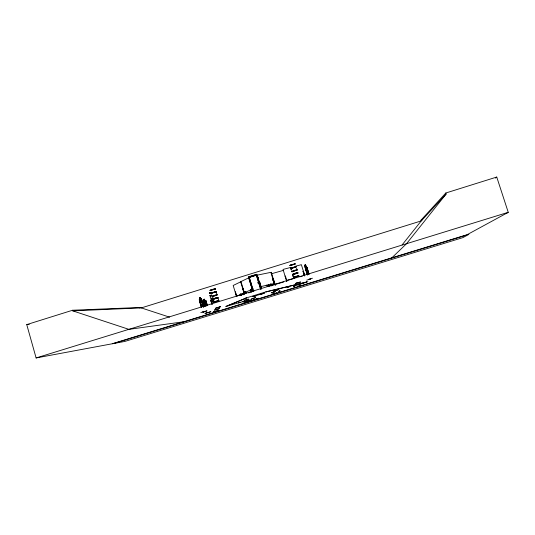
<?xml version="1.0" encoding="UTF-8"?>
<svg xmlns="http://www.w3.org/2000/svg" width="535" height="535" viewBox="0 0 535 535"><rect width="100%" height="100%" fill="white"/><g stroke="black" fill="none" stroke-linecap="round" stroke-linejoin="round"><path stroke-width="0.8" d="M306.488 266.45L306.174 266.055L304.977 266.57L304.997 267.166L307.391 274.916M258.927 298.356L254.192 299.787L255.623 299.326M240.175 302.228L238.55 302.917L240.021 302.308M244.916 300.924L243.652 301.479M278.862 291.368L280.039 290.853M279.885 290.926L278.702 291.441M272.984 292.351L274.121 291.796M273.96 291.856L272.763 292.404M214.482 311.377L213.218 311.885L214.649 311.296M295.367 283.483L299.647 282.366M246.053 302.342L245.96 301.967L245.98 302.442L245.418 302.462M245.766 302.496L249.965 301.212L249.256 301.252M249.892 301.205L249.35 301.031M199.247 299.647L199.348 299.072C200.812 299.286 198.304 297.019 200.21 297.42L201.902 301.887L201.862 303.091L201.16 303.231L200.444 302.188L199.448 297.567M201.581 307.371L199.374 299.118C203.588 296.952 201.809 305.291 203.741 306.889M257.91 282.915L258.017 282.433L257.964 282.955M207.005 304.328L205.948 300.757L205.487 300.376L203.447 300.891L204.644 306.007M211.091 299.861L210.823 300.429L211.94 304.415M211.118 299.901L210.87 300.436L211.88 303.826M289.943 265.387L295.28 263.775M290.712 268.109L296.102 266.443L295.454 266.778M295.28 263.942L294.384 264.036M296.156 266.677L290.886 268.309M296.203 266.838L290.786 268.47L291.261 268.416M296.216 267.039L295.795 267.025M292.712 274.455L298.055 272.997M293.956 277.103L293.481 277.177L292.732 274.569M294.123 276.869C291.642 277.217 292.946 273.044 295.467 273.793M296.664 268.296L296.805 269.794M297.126 269.854L291.856 271.486M297.172 270.014L291.756 271.646L292.23 271.586M297.233 270.155L296.296 270.322M294.116 277.638L293.641 277.705L298.898 276.047M297.721 272.796L296.497 273.044M297.56 272.776L297.727 272.81M298.062 272.85L297.587 272.91M402.126 244.903L421.199 220.955L446.13 194.011L445.809 193.008L496.747 177.052L508.25 212.321L505.943 213.592M406.546 243.692L446.13 194.011M261.047 294.163L264.558 293.026L260.946 294.21M208.095 312.38L204.932 313.457L207.995 312.433M113.621 343.55L468.874 234.39L462.902 237.607L124.869 341.424L36.112 357.948L26.75 324.598L72.586 310.24L72.76 310.862L141.3 307.906L421.246 220.908L420.965 220.213L445.809 193.008M391.814 257.85L406.593 243.652M289.455 286.707L287.054 287.603M495.477 178.101L496.747 177.052M273.358 279.016L275.311 285.175M210.008 290.331L210.924 289.937M211.205 290.157L210.088 290.485L212.596 289.575M212.79 289.676L212.241 289.709M271.332 285.596L274.689 283.403M214.749 288.94L215.364 288.786L214.943 289.114M215.398 288.893L214.441 289.188M211.292 292.237L209.285 293.046M215.291 289.134L212.248 289.789M209.372 293.294L211.372 292.491M216.936 294.645L216.294 291.943L215.123 292.123M211.559 295.46C208.697 295.581 210.823 300.021 212.937 297.761M217.029 294.812L212.02 296.323M217.076 294.972L212.074 296.484M217.096 295.166L212.168 296.651M212.683 299.132L213.09 298.971M217.819 297.62L217.738 297.607M211.833 301.546L211.9 301.452M211.806 301.646L213.873 300.911M217.959 298.082L214.93 298.791M213.92 301.058L212.127 301.793M271.345 292.779L275.405 291.582L271.352 292.792M274.796 290.766L278.942 289.535L274.716 290.853M273.392 292.157L273.947 291.983M218.668 300.456L218.066 297.848L216.902 298.055M290.177 265.387L290.879 265.407M290.024 265.654L295.213 264.043M215.344 308.26L220.661 306.655M251.744 291.669L252.199 291.368M251.738 291.635L252.246 291.528M251.771 291.722L252.252 291.548M292.658 274.328L294.457 273.793M241.004 281.684L233.186 285.469L236.497 296.51M307.672 274.816L305.244 267.039L304.89 264.986L305.438 264.785M305.077 265.22L305.385 265.072L305.224 265.694M297.868 273.271L295.233 273.846M308.782 274.301L306.936 267.246L309.07 274.201M298.697 275.839L293.501 277.371L293.976 277.297M298.751 276.007L293.548 277.531L294.023 277.464M211.031 301.205L211.365 301.118L212.275 304.321M241.245 282.473L244.649 293.809L242.663 288.505L243.171 288.405M235.42 291.943L236.764 296.417M307.973 271.733L306.722 272.235L307.973 271.733L306.207 265.995M258.913 298.262L256.827 298.898M258.933 298.363L257.997 298.604M295.467 283.503L296.604 283.082L295.688 283.41M214.903 289.014L215.137 288.873M300.556 282.039L299.306 282.259M243.98 292.879L252.366 289.194M237.152 295.969L244.348 292.812M209.372 292.933L209.526 293.113M240.864 294.892L238.67 295.507M242.843 294.33L245.037 293.708M215.779 291.809L216.24 291.582L211.091 293.18M205.119 311.444L202.919 311.959M215.826 291.97L216.287 291.749L211.138 293.34M215.846 292.163L216.294 291.943M248.681 292.966L250.835 292.036M293.682 286.285L295.166 285.723L293.715 286.305M300.242 285.001L298.951 285.529L299.54 285.336M308.789 279.537L310.514 278.829M310.788 278.962L306.749 280.133M312.467 278.22L308.401 279.43M290.144 265.266L290.538 265.113M226.345 306.321L246.448 297.928L225.596 306.535L243.198 301.533M213.124 299.072L212.81 299.199L215.538 298.289M217.103 310.802L218.588 310.213L217.143 310.761M212.168 301.232L211.994 301.345M252.58 296.678L256.639 295.541M244.034 300.242L248.494 298.965M246 299.667L246.327 299.553M262.003 293.775L254.252 296.216L254.647 296.129M242.589 301.76L244.214 301.118M247.451 300.369L249.109 299.734L247.605 300.329M218.447 300.757L218.909 300.543L213.753 302.135M218.494 300.917L218.955 300.71L213.806 302.302M243.766 302.014L247.464 300.998L243.706 302.074M218.514 301.111L218.975 300.904L213.672 302.502M255.489 297.701L251.731 298.811M285.021 276.134L285.409 276.02L286.947 281.356M292.866 274.147L293.789 273.88M292.912 274.315L293.307 274.174M252.266 291.649L251.738 291.568M304.382 275.839L303.091 271.339L304.462 275.806M298.216 275.819L298.871 275.512L294.123 276.869M214.455 310.006L218.313 308.809M218.975 308.762L219.169 308.601M202.718 312.012L204.992 311.49M209.666 292.805L210.683 292.545M300.563 282.039L299.64 282.373M290.525 265.106L293.08 264.277M290.619 265.387L291.14 265.193M213.077 298.898L214.14 298.604M213.117 299.065L213.592 298.904M212.609 301.071L212.168 301.225L213.171 300.884M212.201 301.325L213.204 301.004M293.247 273.994L296.47 272.97M252.192 291.368L253.791 290.913M274.395 293.575L274.455 293.581M204.497 299.205L206.483 305.793M205.895 300.777L207.226 305.391M261.582 288.358L259.669 282.032L261.461 288.398M204.537 306.04L203.514 302.181M204.885 305.946L203.748 302.128L204.778 305.987M206.885 305.485L205.861 301.64L206.991 305.445M274.328 284.593L272.81 279.163L274.669 284.506M273.037 279.109L272.696 279.203M218.982 308.755L214.321 310.099M210.917 289.943L212.168 289.522M293.494 264.524L294.13 264.317M293.528 264.624L294.156 264.424M207.065 305.659L206.945 304.281L207.065 305.659L204.985 306.154L203.347 301.379M257.964 298.537L258.432 298.443M294.25 286.091L293.882 286.272M211.405 294.959L210.041 295.547M211.439 295.133L210.001 295.701L210.643 295.634M211.486 295.287L210.048 295.855L210.69 295.788M200.17 297.433L200.571 298.891M212.382 298.296L210.944 298.851L211.579 298.777M212.455 298.47L211.031 299.018L211.659 298.938M213.539 298.731L214.127 298.53M214.207 298.844L212.95 299.319M200.585 298.838L201.113 298.731M201.488 299.185L202.758 304.402L200.986 304.769L200.337 303.419M201.367 307.418L199.328 300.536L199.669 300.456L201.708 307.331M212.649 301.198L213.231 301.105M293.829 274.014L294.491 273.9M207.714 312.701L210.904 311.698L207.854 312.714M217.678 310.554L214.04 311.597M200.986 304.769L200.404 303.392M202.758 304.402L200.993 304.716M252.64 291.274L253.824 291.027M252.674 291.381L253.851 291.12M252.995 299.914L253.015 299.781M253.456 300.061L253.322 299.694C253.938 300.336 249.497 302.201 249.671 300.817M215.612 308.26L220.44 306.709M296.604 283.095L297.935 282.674M288.699 287.061L288.499 287.108M200.806 312.587L204.477 311.41M203.233 311.999L207.012 310.828L203.347 312.012M293.615 286.305L306.408 282.166M257.475 298.864L258.017 298.684L255.656 299.419M212.288 289.749L210.382 290.619M213.873 289.388L212.509 289.796M213.09 289.702L213.9 289.495M262.163 293.789L262.658 293.641M210.683 292.538L211.318 292.344M250.868 283.41L251.47 283.216M212.977 297.935L211.158 298.697M214.12 298.53L217.324 297.614M214.167 298.711L214.843 298.497M214.207 298.831L216.267 298.216M214.963 298.744L213.044 299.573M294.397 273.592L295.795 273.164M294.451 273.773L297.587 272.87L297.119 273.017M252.5 288.826L253.108 288.639M249.751 301.198L249.644 300.817M218.521 307.444L219.189 307.237M248.32 300.884L247.304 301.158L251.671 299.774L246.789 301.238L247.317 301.165M257.455 298.777L256.232 299.152M420.965 220.213L422.536 219.724M139.581 307.933L141.16 307.438L141.3 307.906L169.588 317.155M260.592 289.107L256.365 275.117L249.323 277.337M256.385 275.097L249.243 277.311L253.476 291.354L249.183 277.277L256.419 275.037L260.672 289.121M36.112 357.948L128.781 329.359M262.545 293.675L263.046 293.554M272.061 294.283L276.628 293.046L272.048 294.23L272.502 294.257M253.236 300.048L253.944 299.988L253.282 300.008M112.283 343.731L467.082 234.718L508.25 212.321L128.895 329.353L72.76 310.862M297.928 282.667L298.637 282.453M248.882 300.53L249.524 300.336M212.168 289.529L215.097 288.753M212.194 289.636L212.87 289.321M214.789 298.323L215.485 298.109M248.033 300.148L244.368 301.192M298.637 282.453L299.312 282.259M300.222 285.048L299.139 285.509M272.429 285.242L283.557 282.045M215.511 298.182L217.919 297.507M215.551 298.323L217.377 297.788M214.749 295.641L215.438 295.447M295.795 273.158L297.059 272.81M295.895 273.472L296.537 273.178M306.568 282.132L306.328 282.192M251.738 298.771L255.556 297.681M212.897 289.422L214.716 288.846M271.526 273.726L283.456 270.362M304.977 266.57L306.18 270.937M252.56 296.651L256.553 295.541M293.113 264.377L294.377 264.029M291.441 265.153L292.11 264.959M305.833 266.162L305.398 264.745L307.137 270.483L306.662 270.703L306.06 269.687M305.325 266.403L304.89 264.986M306.501 266.423L308.922 274.261M279.932 291.027L279.477 291.167M255.068 299.413L255.616 299.259M244.415 293.842L242.937 288.405M307.899 281.624L305.552 282.513M286.412 280.42L294.357 278.28M299.921 276.782L302.308 276.14M216.267 298.222L216.896 298.042M303.011 271.365L303.392 271.258L304.683 275.759M210.977 292.672L209.874 292.953M296.303 270.322L291.849 271.82L292.324 271.76M210.402 292.933L210.997 292.765M215.13 292.123L210.95 293.501L211.619 293.434M211.198 290.157L211.86 290.11M218.307 308.809L218.808 308.668M257.997 298.45L258.412 298.269M291.027 267.36L283.062 269.419L286.633 281.443M295.801 266.129L301.379 264.685L304.763 275.726M219.537 306.936L220.066 306.796M293.835 264.357L294.424 264.203M206.597 312.921L209.292 312.233M262.779 293.628L263.146 293.521M276.461 290.291L276.053 290.405M204.952 303.626L205.761 303.439M218.802 308.682L219.169 308.581M203.407 302.221L203.748 302.128M205.754 301.68L206.095 301.586L207.119 305.425M204.223 301.178L205.059 300.978M295.801 267.025L290.913 268.583L291.281 269.968M260.679 286.633L274.248 283.543M204.53 299.192L203.628 299.399L203.781 301.279L205.259 304.683L206.075 304.489L206.196 303.338L204.945 300.489M290.05 265.46L290.853 265.293L290.405 265.507M290.458 265.668L290.94 265.561M290.371 265.393L290.853 265.286M259.669 282.032L259.314 282.126L261.347 288.412M218.561 300.376L213.739 301.941M212.977 299.419L213.365 299.326M217.377 297.821L217.765 297.707M217.391 297.828L218.033 297.714M210.623 295.447L210.034 295.547M199.328 300.536L199.669 300.456M215.886 291.401L211.071 292.986M210.676 290.278L210.054 290.385M291.354 268.59L290.879 268.644L291.287 269.961M128.714 329.379L183.833 321.762M212.007 296.129L217.083 294.558M26.75 324.598L29.238 324.404M72.586 310.24L141.16 307.438M245.204 302.516L245.939 302.395M249.939 301.198L249.216 301.272M291.836 271.285L297.072 269.62M245.645 298.149L266.129 291.802M276.2 293.006L276.628 293.046M270.71 285.85L268.637 285.021A0.889 0.883 -79.9 0 0 268.269 284.453M269.76 286.225L268.349 285.857A0.889 0.883 -79.9 0 1 266.932 284.901M201.073 298.744L201.508 299.199M306.154 270.937L306.769 272.282M305.411 267.941L307.531 274.856M271.298 272.228L275.171 285.215M274.555 284.546L270.857 272.362L257.208 275.15L261.227 288.452M272.81 279.163L274.448 284.553M271.145 284.252L271.599 285.743M271.091 284.286L271.546 285.784M270.784 283.543L271.405 285.824M261.254 289L256.787 274.288L248.427 276.883L252.881 291.582M261.154 289.06L256.733 274.442L248.594 276.963L253.001 291.575M252.105 287.817L253.055 290.98M252.908 291.04L248.909 277.725L240.63 281.738L244.281 293.882M251.075 289.682L251.744 291.916M250.848 289.408L251.611 291.976M250.808 289.776L251.477 292.01M245.598 291.655L246.006 293.213M245.257 291.749L245.672 293.307M244.094 291.475L244.783 293.775M242.803 288.445L244.508 293.869M242.482 293.361L242.943 294.899M241.412 295.333L240.951 293.795L241.365 295.36M240.61 293.889L241.071 295.434M235.286 291.983L236.63 296.477M211.492 300.255L212.194 302.629M203.701 299.426L205.654 305.993M203.614 306.929L201.508 300.088L203.541 306.936M202.511 303.933L203.414 306.976M199.455 300.496L201.494 307.378M205.948 300.757L205.514 300.423M267.961 286.513A149.071 30.027 76.4 0 1 266.176 285.489M258.191 277.525A149.071 30.027 76.4 0 1 257.322 276.374M200.913 301.345L200.712 302.857L200.658 301.065L199.742 299.52L200.719 300.717L200.979 299.306L200.979 301.011L201.969 302.576L200.913 301.345M245.746 292.077L245.746 293.514L245.786 292.077M306.073 266.637L306.187 268.088C304.127 263.708 307.311 273.967 306.394 268.717L307.244 269.934L306.073 266.637M305.98 266.691L305.498 266.918L306.314 269.566L306.789 269.346L305.98 266.691M266.577 291.695L265.888 291.929L306.843 282.019L266.577 291.695M204.437 299.493L203.915 299.613L204.042 300.048L204.564 299.928L204.437 299.493M201.528 301.967L200.826 302.108L200.043 299.486L200.752 299.346L201.528 301.967M200.277 298.202L199.689 297.821L200.277 298.202"/></g></svg>
